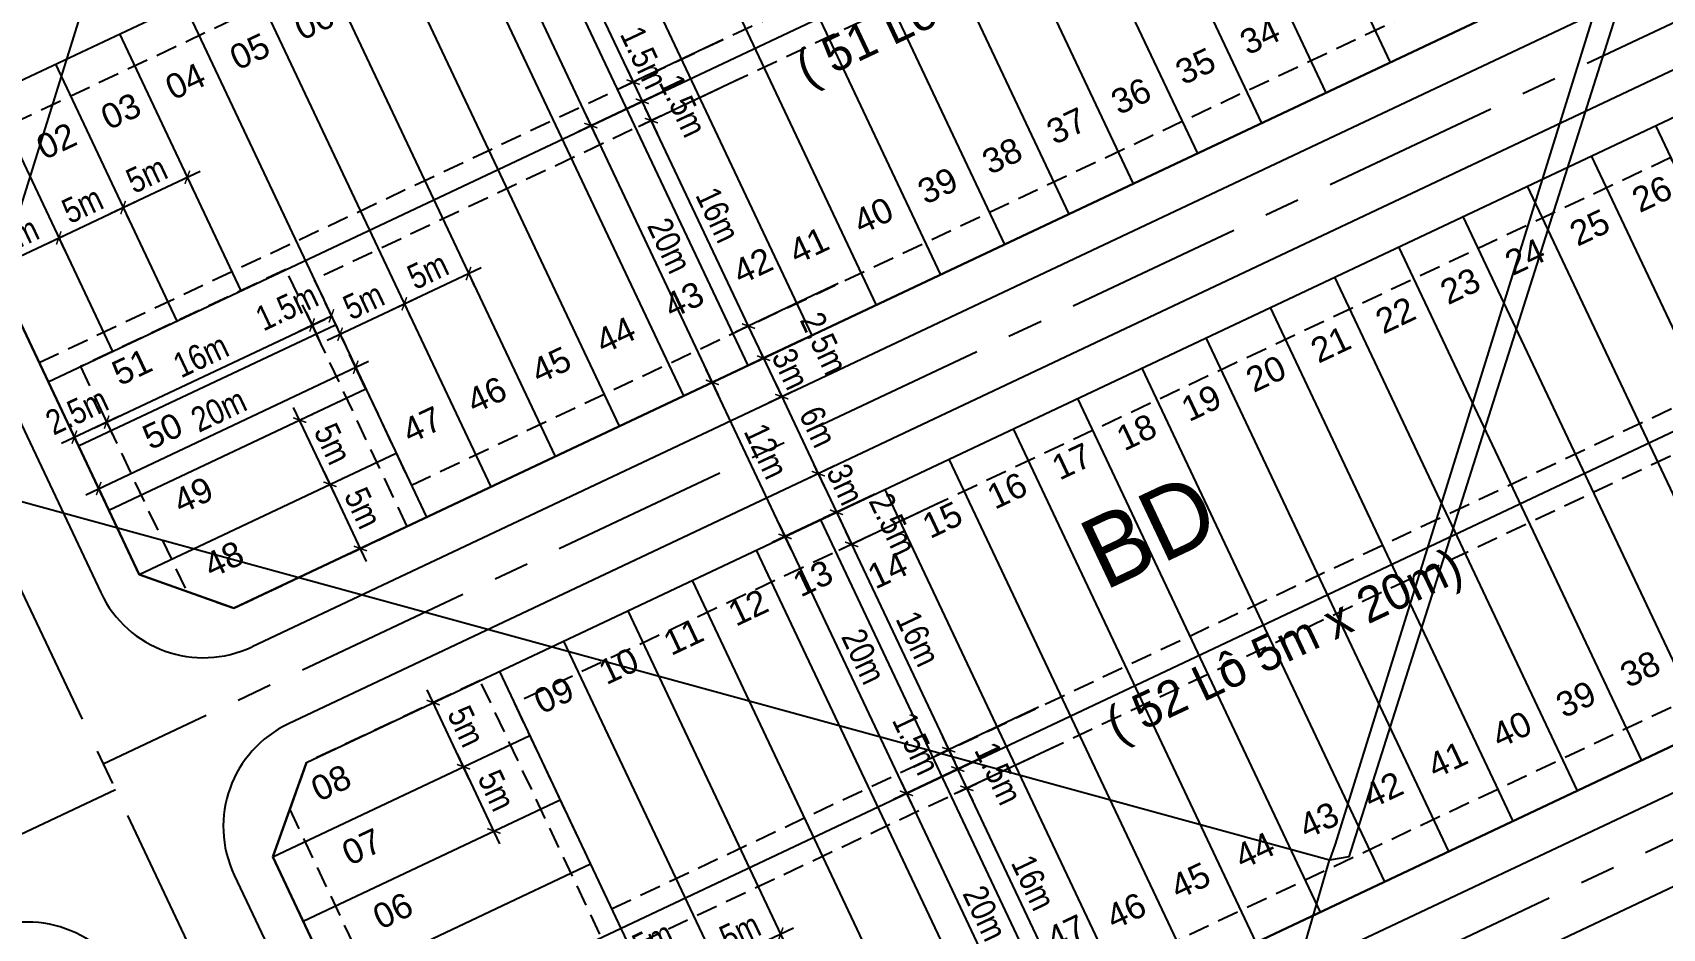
# Model space of a CAD drawing. Extents: x 597165 to 598689, y 1181586 to 1183364.
# Drawn here: x 597787.7 to 597902.4, y 1182711.2 to 1182774.3 of the extents above; entities that cross this region are included whole.
import ezdxf
from ezdxf.enums import TextEntityAlignment as Align

# ---------------------------------------------------------------- set-up
doc = ezdxf.new("R2010")
doc.units = 0
doc.header["$MEASUREMENT"] = 0
doc.linetypes.add('CENTER', pattern=[2, 1.25, -0.25, 0.25, -0.25])
doc.linetypes.add('DASHED', pattern=[0.75, 0.5, -0.25])
doc.layers.get('0').update_dxf_attribs({"linetype": 'CONTINUOUS'})
doc.layers.get('DEFPOINTS').update_dxf_attribs({"color": 8, "linetype": 'CONTINUOUS'})
for name, color, linetype in [('CGXD', 3, 'CONTINUOUS'), ('DIM-T', 7, 'CONTINUOUS'), ('DTEXT', 7, 'CONTINUOUS'), ('DTEXT-TENLO', 4, 'CONTINUOUS'), ('HA-CAY-XANH-KO', 3, 'CONTINUOUS'), ('NEN-HT', 8, 'CONTINUOUS'), ('NET-LENGOAI', 4, 'CONTINUOUS'), ('NET-LETRONG', 5, 'CONTINUOUS'), ('NET-PLO', 2, 'CONTINUOUS'), ('NET-TIM', 2, 'CENTER'), ('TEXT-SOLO', 7, 'CONTINUOUS')]:
    doc.layers.add(name, color=color, linetype=linetype)
doc.styles.add('AVO', font='VHELVEN.TTF')
doc.styles.add('VHEL-B', font='VHELVEB.TTF')
doc.styles.add('VHEL-C-R', font='VHELVCN.TTF')
doc.styles.add('VTIMES-R', font='VAPTIMN.TTF')
doc.dimstyles.new('TL1000', dxfattribs={"dimscale": 0, "dimtxt": 2, "dimasz": 0.7, "dimexe": 1, "dimexo": 1, "dimgap": 0.5, "dimtad": 1, "dimdec": 1, "dimzin": 12, "dimtxsty": 'VHEL-C-R', "dimblk1": 'ARCHTICK', "dimblk2": 'ARCHTICK', "dimsah": 1, "dimcen": -0.09, "dimdle": 1, "dimclrd": 256, "dimclre": 256, "dimclrt": 256, "dimazin": 3, "dimtfac": 0.005, "dimtdec": 1, "dimtix": 1, "dimtmove": 0, "dimatfit": 3, "dimtolj": 1, "dimtzin": 0})

# ---------------------------------------------------------------- blocks, each defined once
blk = doc.blocks.new('_ARCHTICK')
at = {"color": 0, "linetype": 'BYBLOCK', "const_width": 0.15}
blk.add_lwpolyline([(-0.5, -0.5), (0.5, 0.5)], dxfattribs=at)
blk = doc.blocks.new('*D1493')
at = {"linetype": 'BYBLOCK'}
for p, q in [((597789.77, 1182745.4), (597793.84, 1182747.32)), ((597792.51, 1182747.8), (597793.36, 1182745.99)), ((597790.25, 1182746.73), (597791.1, 1182744.92))]:
    blk.add_line(p, q, dxfattribs=at)
at = {"layer": 'DEFPOINTS', "color": 0, "linetype": 'BYBLOCK'}
for p in [(597792.08, 1182748.7), (597789.82, 1182747.63), (597792.94, 1182746.89)]:
    blk.add_point(p, dxfattribs=at)
at = {"linetype": 'BYBLOCK', "xscale": 0.7, "yscale": 0.7, "zscale": 0.7}
for p, rotation in [((597792.94, 1182746.89), 25.28251724933853), ((597790.67, 1182745.83), 205.2825172493385)]:
    blk.add_blockref('_ARCHTICK', p, dxfattribs=dict(at, rotation=rotation))
at = {"linetype": 'BYBLOCK', "insert": (597790.85, 1182747.66), "char_height": 1.75, "attachment_point": 5, "rotation": 25.2825, "style": 'VHEL-C-R'}
blk.add_mtext('\\A1;2.5m', dxfattribs=at)
blk = doc.blocks.new('*D1492')
at = {"linetype": 'BYBLOCK'}
for p, q in [((597792.03, 1182746.47), (597808.31, 1182754.15)), ((597807.94, 1182752.6), (597806.98, 1182754.63)), ((597792.51, 1182747.8), (597793.36, 1182745.99))]:
    blk.add_line(p, q, dxfattribs=at)
at = {"layer": 'DEFPOINTS', "color": 0, "linetype": 'BYBLOCK'}
for p in [(597807.4, 1182753.73), (597808.36, 1182751.69), (597792.08, 1182748.7)]:
    blk.add_point(p, dxfattribs=at)
at = {"linetype": 'BYBLOCK', "xscale": 0.7, "yscale": 0.7, "zscale": 0.7}
for p, rotation in [((597807.4, 1182753.73), 25.28251725402994), ((597792.94, 1182746.89), 205.2825172540299)]:
    blk.add_blockref('_ARCHTICK', p, dxfattribs=dict(at, rotation=rotation))
at = {"linetype": 'BYBLOCK', "insert": (597799.57, 1182751.57), "char_height": 1.75, "attachment_point": 5, "rotation": 25.2825, "style": 'VHEL-C-R'}
blk.add_mtext('\\A1;16m', dxfattribs=at)
blk = doc.blocks.new('*D1491')
at = {"linetype": 'BYBLOCK'}
blk.add_line((597820.62, 1182717.19), (597817.63, 1182723.52), dxfattribs=at)
at = {"layer": 'DEFPOINTS', "color": 0, "linetype": 'BYBLOCK'}
for p in [(597818.06, 1182722.62), (597818.06, 1182722.62), (597820.2, 1182718.1)]:
    blk.add_point(p, dxfattribs=at)
at = {"linetype": 'BYBLOCK', "xscale": 0.7, "yscale": 0.7, "zscale": 0.7}
for p, rotation in [((597818.06, 1182722.62), 115.2825172539632), ((597820.2, 1182718.1), 295.2825172539632)]:
    blk.add_blockref('_ARCHTICK', p, dxfattribs=dict(at, rotation=rotation))
at = {"linetype": 'BYBLOCK', "insert": (597820.39, 1182720.95), "char_height": 1.75, "attachment_point": 5, "rotation": 295.2825, "style": 'VHEL-C-R'}
blk.add_mtext('\\A1;5m', dxfattribs=at)
blk = doc.blocks.new('*D1490')
at = {"linetype": 'BYBLOCK'}
blk.add_line((597818.49, 1182721.71), (597815.5, 1182728.04), dxfattribs=at)
at = {"layer": 'DEFPOINTS', "color": 0, "linetype": 'BYBLOCK'}
for p in [(597815.92, 1182727.14), (597815.92, 1182727.14), (597818.06, 1182722.62)]:
    blk.add_point(p, dxfattribs=at)
at = {"linetype": 'BYBLOCK', "xscale": 0.7, "yscale": 0.7, "zscale": 0.7}
for p, rotation in [((597815.92, 1182727.14), 115.2825172539632), ((597818.06, 1182722.62), 295.2825172539632)]:
    blk.add_blockref('_ARCHTICK', p, dxfattribs=dict(at, rotation=rotation))
at = {"linetype": 'BYBLOCK', "insert": (597818.25, 1182725.47), "char_height": 1.75, "attachment_point": 5, "rotation": 295.2825, "style": 'VHEL-C-R'}
blk.add_mtext('\\A1;5m', dxfattribs=at)
blk = doc.blocks.new('*D1489')
at = {"linetype": 'BYBLOCK'}
for p, q in [((597841.12, 1182737.93), (597835.14, 1182750.59)), ((597835.39, 1182749.6), (597834.66, 1182749.26))]:
    blk.add_line(p, q, dxfattribs=at)
at = {"layer": 'DEFPOINTS', "color": 0, "linetype": 'BYBLOCK'}
for p in [(597835.57, 1182749.69), (597836.29, 1182750.03), (597840.69, 1182738.84)]:
    blk.add_point(p, dxfattribs=at)
at = {"linetype": 'BYBLOCK', "xscale": 0.7, "yscale": 0.7, "zscale": 0.7}
for p, rotation in [((597835.57, 1182749.69), 115.2825172539631), ((597840.69, 1182738.84), 295.2825172539631)]:
    blk.add_blockref('_ARCHTICK', p, dxfattribs=dict(at, rotation=rotation))
at = {"linetype": 'BYBLOCK', "insert": (597839.37, 1182744.85), "char_height": 1.75, "attachment_point": 5, "rotation": 295.2825, "style": 'VHEL-C-R'}
blk.add_mtext('\\A1;12m', dxfattribs=at)
blk = doc.blocks.new('*D1488')
at = {"linetype": 'BYBLOCK'}
for p, q in [((597811.23, 1182737.08), (597808.24, 1182743.41)), ((597809.52, 1182742.91), (597809.57, 1182742.94)), ((597810.62, 1182737.9), (597809.9, 1182737.56))]:
    blk.add_line(p, q, dxfattribs=at)
at = {"layer": 'DEFPOINTS', "color": 0, "linetype": 'BYBLOCK'}
for p in [(597808.61, 1182742.49), (597808.66, 1182742.51), (597811.52, 1182738.33)]:
    blk.add_point(p, dxfattribs=at)
at = {"linetype": 'BYBLOCK', "xscale": 0.7, "yscale": 0.7, "zscale": 0.7}
for p, rotation in [((597808.66, 1182742.51), 115.2825172539632), ((597810.8, 1182737.99), 295.2825172539632)]:
    blk.add_blockref('_ARCHTICK', p, dxfattribs=dict(at, rotation=rotation))
at = {"linetype": 'BYBLOCK', "insert": (597810.99, 1182740.84), "char_height": 1.75, "attachment_point": 5, "rotation": 295.2825, "style": 'VHEL-C-R'}
blk.add_mtext('\\A1;5m', dxfattribs=at)
blk = doc.blocks.new('*D1487')
at = {"linetype": 'BYBLOCK'}
for p, q in [((597809.09, 1182741.6), (597806.1, 1182747.93)), ((597807.38, 1182747.43), (597807.43, 1182747.46)), ((597809.52, 1182742.91), (597809.57, 1182742.94))]:
    blk.add_line(p, q, dxfattribs=at)
at = {"layer": 'DEFPOINTS', "color": 0, "linetype": 'BYBLOCK'}
for p in [(597806.48, 1182747.01), (597806.53, 1182747.03), (597808.61, 1182742.49)]:
    blk.add_point(p, dxfattribs=at)
at = {"linetype": 'BYBLOCK', "xscale": 0.7, "yscale": 0.7, "zscale": 0.7}
for p, rotation in [((597806.53, 1182747.03), 115.2825172539632), ((597808.66, 1182742.51), 295.2825172539632)]:
    blk.add_blockref('_ARCHTICK', p, dxfattribs=dict(at, rotation=rotation))
at = {"linetype": 'BYBLOCK', "insert": (597808.86, 1182745.36), "char_height": 1.75, "attachment_point": 5, "rotation": 295.2825, "style": 'VHEL-C-R'}
blk.add_mtext('\\A1;5m', dxfattribs=at)
blk = doc.blocks.new('*D1243')
at = {"linetype": 'BYBLOCK'}
for p, q in [((597808.46, 1182752.66), (597814.79, 1182755.65)), ((597814.13, 1182754.71), (597814.31, 1182754.31)), ((597809.51, 1182752.79), (597809.79, 1182752.18))]:
    blk.add_line(p, q, dxfattribs=at)
at = {"layer": 'DEFPOINTS', "color": 0, "linetype": 'BYBLOCK'}
for p in [(597813.7, 1182755.61), (597813.89, 1182755.22), (597809.08, 1182753.69)]:
    blk.add_point(p, dxfattribs=at)
at = {"linetype": 'BYBLOCK', "xscale": 0.7, "yscale": 0.7, "zscale": 0.7}
for p, rotation in [((597813.89, 1182755.22), 25.28251725402994), ((597809.37, 1182753.08), 205.2825172540299)]:
    blk.add_blockref('_ARCHTICK', p, dxfattribs=dict(at, rotation=rotation))
at = {"linetype": 'BYBLOCK', "insert": (597811.03, 1182755.41), "char_height": 1.75, "attachment_point": 5, "rotation": 25.2825, "style": 'VHEL-C-R'}
blk.add_mtext('\\A1;5m', dxfattribs=at)
blk = doc.blocks.new('*D1242')
at = {"linetype": 'BYBLOCK'}
for p, q in [((597812.98, 1182754.79), (597819.31, 1182757.78)), ((597818.64, 1182756.86), (597818.84, 1182756.45)), ((597814.13, 1182754.71), (597814.31, 1182754.31))]:
    blk.add_line(p, q, dxfattribs=at)
at = {"layer": 'DEFPOINTS', "color": 0, "linetype": 'BYBLOCK'}
for p in [(597818.22, 1182757.76), (597818.41, 1182757.35), (597813.7, 1182755.61)]:
    blk.add_point(p, dxfattribs=at)
at = {"linetype": 'BYBLOCK', "xscale": 0.7, "yscale": 0.7, "zscale": 0.7}
for p, rotation in [((597818.41, 1182757.35), 25.28251725402994), ((597813.89, 1182755.22), 205.2825172540299)]:
    blk.add_blockref('_ARCHTICK', p, dxfattribs=dict(at, rotation=rotation))
at = {"linetype": 'BYBLOCK', "insert": (597815.55, 1182757.55), "char_height": 1.75, "attachment_point": 5, "rotation": 25.2825, "style": 'VHEL-C-R'}
blk.add_mtext('\\A1;5m', dxfattribs=at)
blk = doc.blocks.new('*D1240')
at = {"linetype": 'BYBLOCK'}
blk.add_line((597834.95, 1182708.28), (597841.28, 1182711.27), dxfattribs=at)
at = {"layer": 'DEFPOINTS', "color": 0, "linetype": 'BYBLOCK'}
for p in [(597840.38, 1182710.84), (597840.38, 1182710.84), (597835.86, 1182708.71)]:
    blk.add_point(p, dxfattribs=at)
at = {"linetype": 'BYBLOCK', "xscale": 0.7, "yscale": 0.7, "zscale": 0.7}
for p, rotation in [((597840.38, 1182710.84), 25.28251725389621), ((597835.86, 1182708.71), 205.2825172538962)]:
    blk.add_blockref('_ARCHTICK', p, dxfattribs=dict(at, rotation=rotation))
at = {"linetype": 'BYBLOCK', "insert": (597837.52, 1182711.03), "char_height": 1.75, "attachment_point": 5, "rotation": 25.2825, "style": 'VHEL-C-R'}
blk.add_mtext('\\A1;5m', dxfattribs=at)
blk = doc.blocks.new('*D1216')
at = {"linetype": 'BYBLOCK'}
for p, q in [((597839.91, 1182751.74), (597838.28, 1182750.97)), ((597839.18, 1182751.39), (597838.88, 1182752.03)), ((597839.18, 1182751.39), (597840.46, 1182748.68)), ((597841.4, 1182749.12), (597839.56, 1182748.25)), ((597840.46, 1182748.68), (597840.76, 1182748.05))]:
    blk.add_line(p, q, dxfattribs=at)
at = {"layer": 'DEFPOINTS', "color": 0, "linetype": 'BYBLOCK'}
for p in [(597840.81, 1182752.16), (597842.3, 1182749.55), (597840.46, 1182748.68)]:
    blk.add_point(p, dxfattribs=at)
at = {"linetype": 'BYBLOCK', "xscale": 0.7, "yscale": 0.7, "zscale": 0.7}
for p, rotation in [((597839.18, 1182751.39), 295.2825172551026), ((597840.46, 1182748.68), 115.2825172551026)]:
    blk.add_blockref('_ARCHTICK', p, dxfattribs=dict(at, rotation=rotation))
at = {"linetype": 'BYBLOCK', "insert": (597841.08, 1182750.63), "char_height": 1.75, "attachment_point": 5, "rotation": 295.2825, "style": 'VHEL-C-R'}
blk.add_mtext('\\A1;3m', dxfattribs=at)
blk = doc.blocks.new('*D1215')
at = {"linetype": 'BYBLOCK'}
for p, q in [((597840.04, 1182749.59), (597843.45, 1182742.35)), ((597841.19, 1182749.02), (597839.56, 1182748.25)), ((597844.17, 1182743.8), (597842.12, 1182742.83))]:
    blk.add_line(p, q, dxfattribs=at)
at = {"layer": 'DEFPOINTS', "color": 0, "linetype": 'BYBLOCK'}
for p in [(597842.09, 1182749.45), (597845.07, 1182744.22), (597843.03, 1182743.26)]:
    blk.add_point(p, dxfattribs=at)
at = {"linetype": 'BYBLOCK', "xscale": 0.7, "yscale": 0.7, "zscale": 0.7}
for p, rotation in [((597840.46, 1182748.68), 115.2825172551026), ((597843.03, 1182743.26), 295.2825172551026)]:
    blk.add_blockref('_ARCHTICK', p, dxfattribs=dict(at, rotation=rotation))
at = {"linetype": 'BYBLOCK', "insert": (597843.01, 1182746.56), "char_height": 1.75, "attachment_point": 5, "rotation": 295.2825, "style": 'VHEL-C-R'}
blk.add_mtext('\\A1;6m', dxfattribs=at)
blk = doc.blocks.new('*D1214')
at = {"linetype": 'BYBLOCK'}
for p, q in [((597843.03, 1182743.26), (597842.73, 1182743.89)), ((597843.75, 1182743.6), (597842.12, 1182742.83)), ((597843.03, 1182743.26), (597844.31, 1182740.54)), ((597845.24, 1182740.98), (597843.4, 1182740.12)), ((597844.31, 1182740.54), (597844.61, 1182739.91))]:
    blk.add_line(p, q, dxfattribs=at)
at = {"layer": 'DEFPOINTS', "color": 0, "linetype": 'BYBLOCK'}
for p in [(597844.66, 1182744.03), (597846.15, 1182741.41), (597844.31, 1182740.54)]:
    blk.add_point(p, dxfattribs=at)
at = {"linetype": 'BYBLOCK', "xscale": 0.7, "yscale": 0.7, "zscale": 0.7}
for p, rotation in [((597843.03, 1182743.26), 295.2825172551026), ((597844.31, 1182740.54), 115.2825172551026)]:
    blk.add_blockref('_ARCHTICK', p, dxfattribs=dict(at, rotation=rotation))
at = {"linetype": 'BYBLOCK', "insert": (597844.93, 1182742.5), "char_height": 1.75, "attachment_point": 5, "rotation": 295.2825, "style": 'VHEL-C-R'}
blk.add_mtext('\\A1;3m', dxfattribs=at)
blk = doc.blocks.new('*D1213')
at = {"linetype": 'BYBLOCK'}
for p, q in [((597829.5, 1182788.29), (597822.26, 1182784.87)), ((597822.74, 1182786.21), (597830.43, 1182769.93)), ((597836.33, 1182773.82), (597829.1, 1182770.41))]:
    blk.add_line(p, q, dxfattribs=at)
at = {"layer": 'DEFPOINTS', "color": 0, "linetype": 'BYBLOCK'}
for p in [(597830.4, 1182788.72), (597837.23, 1182774.25), (597830, 1182770.83)]:
    blk.add_point(p, dxfattribs=at)
at = {"linetype": 'BYBLOCK', "xscale": 0.7, "yscale": 0.7, "zscale": 0.7}
for p, rotation in [((597823.17, 1182785.3), 115.2825173079619), ((597830, 1182770.83), 295.2825173079619)]:
    blk.add_blockref('_ARCHTICK', p, dxfattribs=dict(at, rotation=rotation))
at = {"linetype": 'BYBLOCK', "insert": (597827.84, 1182778.66), "char_height": 1.75, "attachment_point": 5, "rotation": 295.2825, "style": 'VHEL-C-R'}
blk.add_mtext('\\A1;16m', dxfattribs=at)
blk = doc.blocks.new('*D1212')
at = {"linetype": 'BYBLOCK'}
for p, q in [((597831.32, 1182771.46), (597829.1, 1182770.41)), ((597829.57, 1182771.74), (597830.64, 1182769.48)), ((597831.96, 1182770.1), (597829.74, 1182769.05))]:
    blk.add_line(p, q, dxfattribs=at)
at = {"layer": 'DEFPOINTS', "color": 0, "linetype": 'BYBLOCK'}
for p in [(597832.22, 1182771.88), (597832.86, 1182770.53), (597830.64, 1182769.48)]:
    blk.add_point(p, dxfattribs=at)
at = {"linetype": 'BYBLOCK', "xscale": 0.7, "yscale": 0.7, "zscale": 0.7}
for p, rotation in [((597830, 1182770.83), 115.2825175136717), ((597830.64, 1182769.48), 295.2825175136717)]:
    blk.add_blockref('_ARCHTICK', p, dxfattribs=dict(at, rotation=rotation))
at = {"linetype": 'BYBLOCK', "insert": (597830.77, 1182772.56), "char_height": 1.75, "attachment_point": 5, "rotation": 295.2825, "style": 'VHEL-C-R'}
blk.add_mtext('\\A1;1.5m', dxfattribs=at)
blk = doc.blocks.new('*D1210')
at = {"linetype": 'BYBLOCK'}
for p, q in [((597837.61, 1182771.11), (597830.38, 1182767.69)), ((597838.54, 1182752.75), (597830.85, 1182769.03)), ((597844.44, 1182756.64), (597837.21, 1182753.23))]:
    blk.add_line(p, q, dxfattribs=at)
at = {"layer": 'DEFPOINTS', "color": 0, "linetype": 'BYBLOCK'}
for p in [(597838.52, 1182771.54), (597831.28, 1182768.12), (597845.35, 1182757.07)]:
    blk.add_point(p, dxfattribs=at)
at = {"linetype": 'BYBLOCK', "xscale": 0.7, "yscale": 0.7, "zscale": 0.7}
for p, rotation in [((597831.28, 1182768.12), 115.2825172046526), ((597838.12, 1182753.65), 295.2825172046525)]:
    blk.add_blockref('_ARCHTICK', p, dxfattribs=dict(at, rotation=rotation))
at = {"linetype": 'BYBLOCK', "insert": (597835.96, 1182761.48), "char_height": 1.75, "attachment_point": 5, "rotation": 295.2825, "style": 'VHEL-C-R'}
blk.add_mtext('\\A1;16m', dxfattribs=at)
blk = doc.blocks.new('*D1209')
at = {"linetype": 'BYBLOCK'}
for p, q in [((597831.96, 1182770.1), (597829.74, 1182769.05)), ((597831.71, 1182767.22), (597830.64, 1182769.48)), ((597832.6, 1182768.74), (597830.38, 1182767.69))]:
    blk.add_line(p, q, dxfattribs=at)
at = {"layer": 'DEFPOINTS', "color": 0, "linetype": 'BYBLOCK'}
for p in [(597832.86, 1182770.53), (597830.64, 1182769.48), (597833.5, 1182769.17)]:
    blk.add_point(p, dxfattribs=at)
at = {"linetype": 'BYBLOCK', "xscale": 0.7, "yscale": 0.7, "zscale": 0.7}
for p, rotation in [((597830.64, 1182769.48), 115.2825169984319), ((597831.28, 1182768.12), 295.2825169984318)]:
    blk.add_blockref('_ARCHTICK', p, dxfattribs=dict(at, rotation=rotation))
at = {"linetype": 'BYBLOCK', "insert": (597833.5, 1182769.17), "char_height": 1.75, "attachment_point": 5, "rotation": 295.2825, "style": 'VHEL-C-R'}
blk.add_mtext('\\A1;1.5m', dxfattribs=at)
blk = doc.blocks.new('*D1208')
at = {"linetype": 'BYBLOCK'}
for p, q in [((597839.43, 1182754.28), (597837.21, 1182753.23)), ((597839.61, 1182750.49), (597838.12, 1182753.65)), ((597840.5, 1182752.02), (597838.28, 1182750.97))]:
    blk.add_line(p, q, dxfattribs=at)
at = {"layer": 'DEFPOINTS', "color": 0, "linetype": 'BYBLOCK'}
for p in [(597840.34, 1182754.7), (597838.12, 1182753.65), (597841.41, 1182752.44)]:
    blk.add_point(p, dxfattribs=at)
at = {"linetype": 'BYBLOCK', "xscale": 0.7, "yscale": 0.7, "zscale": 0.7}
for p, rotation in [((597838.12, 1182753.65), 115.2825169984319), ((597839.18, 1182751.39), 295.2825169984318)]:
    blk.add_blockref('_ARCHTICK', p, dxfattribs=dict(at, rotation=rotation))
at = {"linetype": 'BYBLOCK', "insert": (597843.43, 1182752.43), "char_height": 1.75, "attachment_point": 5, "rotation": 295.2825, "style": 'VHEL-C-R'}
blk.add_mtext('\\A1;2.5m', dxfattribs=at)
blk = doc.blocks.new('*D1207')
at = {"linetype": 'BYBLOCK'}
for p, q in [((597851.71, 1182741.27), (597844.47, 1182737.86)), ((597844.95, 1182739.19), (597852.64, 1182722.91)), ((597858.54, 1182726.81), (597851.3, 1182723.39))]:
    blk.add_line(p, q, dxfattribs=at)
at = {"layer": 'DEFPOINTS', "color": 0, "linetype": 'BYBLOCK'}
for p in [(597852.61, 1182741.7), (597859.44, 1182727.23), (597852.21, 1182723.82)]:
    blk.add_point(p, dxfattribs=at)
at = {"linetype": 'BYBLOCK', "xscale": 0.7, "yscale": 0.7, "zscale": 0.7}
for p, rotation in [((597845.38, 1182738.28), 115.2825173079619), ((597852.21, 1182723.82), 295.2825173079619)]:
    blk.add_blockref('_ARCHTICK', p, dxfattribs=dict(at, rotation=rotation))
at = {"linetype": 'BYBLOCK', "insert": (597850.05, 1182731.64), "char_height": 1.75, "attachment_point": 5, "rotation": 295.2825, "style": 'VHEL-C-R'}
blk.add_mtext('\\A1;16m', dxfattribs=at)
blk = doc.blocks.new('*D1206')
at = {"linetype": 'BYBLOCK'}
for p, q in [((597853.53, 1182724.44), (597851.3, 1182723.39)), ((597851.78, 1182724.72), (597852.85, 1182722.46)), ((597854.17, 1182723.08), (597851.95, 1182722.03))]:
    blk.add_line(p, q, dxfattribs=at)
at = {"layer": 'DEFPOINTS', "color": 0, "linetype": 'BYBLOCK'}
for p in [(597854.43, 1182724.87), (597855.07, 1182723.51), (597852.85, 1182722.46)]:
    blk.add_point(p, dxfattribs=at)
at = {"linetype": 'BYBLOCK', "xscale": 0.7, "yscale": 0.7, "zscale": 0.7}
for p, rotation in [((597852.21, 1182723.82), 115.2825175136718), ((597852.85, 1182722.46), 295.2825175136718)]:
    blk.add_blockref('_ARCHTICK', p, dxfattribs=dict(at, rotation=rotation))
at = {"linetype": 'BYBLOCK', "insert": (597849.92, 1182724.25), "char_height": 1.75, "attachment_point": 5, "rotation": 295.2825, "style": 'VHEL-C-R'}
blk.add_mtext('\\A1;1.5m', dxfattribs=at)
blk = doc.blocks.new('*D1205')
at = {"linetype": 'BYBLOCK'}
for p, q in [((597843.88, 1182741.45), (597845.38, 1182738.28)), ((597845.63, 1182741.17), (597843.4, 1182740.12)), ((597846.69, 1182738.91), (597844.47, 1182737.86))]:
    blk.add_line(p, q, dxfattribs=at)
at = {"layer": 'DEFPOINTS', "color": 0, "linetype": 'BYBLOCK'}
for p in [(597846.53, 1182741.59), (597847.6, 1182739.33), (597845.38, 1182738.28)]:
    blk.add_point(p, dxfattribs=at)
at = {"linetype": 'BYBLOCK', "xscale": 0.7, "yscale": 0.7, "zscale": 0.7}
for p, rotation in [((597844.31, 1182740.54), 115.2825175136718), ((597845.38, 1182738.28), 295.2825175136718)]:
    blk.add_blockref('_ARCHTICK', p, dxfattribs=dict(at, rotation=rotation))
at = {"linetype": 'BYBLOCK', "insert": (597848.28, 1182739.69), "char_height": 1.75, "attachment_point": 5, "rotation": 295.2825, "style": 'VHEL-C-R'}
blk.add_mtext('\\A1;2.5m', dxfattribs=at)
blk = doc.blocks.new('*D1204')
at = {"linetype": 'BYBLOCK'}
for p, q in [((597859.82, 1182724.09), (597852.59, 1182720.68)), ((597860.75, 1182705.73), (597853.06, 1182722.01)), ((597866.65, 1182709.63), (597859.42, 1182706.21))]:
    blk.add_line(p, q, dxfattribs=at)
at = {"layer": 'DEFPOINTS', "color": 0, "linetype": 'BYBLOCK'}
for p in [(597860.72, 1182724.52), (597853.49, 1182721.1), (597867.56, 1182710.05)]:
    blk.add_point(p, dxfattribs=at)
at = {"linetype": 'BYBLOCK', "xscale": 0.7, "yscale": 0.7, "zscale": 0.7}
for p, rotation in [((597853.49, 1182721.1), 115.2825172046526), ((597860.32, 1182706.64), 295.2825172046525)]:
    blk.add_blockref('_ARCHTICK', p, dxfattribs=dict(at, rotation=rotation))
at = {"linetype": 'BYBLOCK', "insert": (597858.17, 1182714.46), "char_height": 1.75, "attachment_point": 5, "rotation": 295.2825, "style": 'VHEL-C-R'}
blk.add_mtext('\\A1;16m', dxfattribs=at)
blk = doc.blocks.new('*D1203')
at = {"linetype": 'BYBLOCK'}
for p, q in [((597854.17, 1182723.08), (597851.95, 1182722.03)), ((597853.92, 1182720.2), (597852.85, 1182722.46)), ((597854.81, 1182721.73), (597852.59, 1182720.68))]:
    blk.add_line(p, q, dxfattribs=at)
at = {"layer": 'DEFPOINTS', "color": 0, "linetype": 'BYBLOCK'}
for p in [(597855.07, 1182723.51), (597852.85, 1182722.46), (597855.71, 1182722.15)]:
    blk.add_point(p, dxfattribs=at)
at = {"linetype": 'BYBLOCK', "xscale": 0.7, "yscale": 0.7, "zscale": 0.7}
for p, rotation in [((597852.85, 1182722.46), 115.2825169984319), ((597853.49, 1182721.1), 295.2825169984319)]:
    blk.add_blockref('_ARCHTICK', p, dxfattribs=dict(at, rotation=rotation))
at = {"linetype": 'BYBLOCK', "insert": (597855.71, 1182722.15), "char_height": 1.75, "attachment_point": 5, "rotation": 295.2825, "style": 'VHEL-C-R'}
blk.add_mtext('\\A1;1.5m', dxfattribs=at)
blk = doc.blocks.new('*D1198')
at = {"linetype": 'BYBLOCK'}
for p, q in [((597808.33, 1182755.27), (597809.19, 1182753.46)), ((597806.5, 1182753.3), (597808.76, 1182754.37)), ((597806.98, 1182754.63), (597807.83, 1182752.82))]:
    blk.add_line(p, q, dxfattribs=at)
at = {"layer": 'DEFPOINTS', "color": 0, "linetype": 'BYBLOCK'}
for p in [(597806.55, 1182755.54), (597807.9, 1182756.18), (597808.76, 1182754.37)]:
    blk.add_point(p, dxfattribs=at)
at = {"linetype": 'BYBLOCK', "xscale": 0.7, "yscale": 0.7, "zscale": 0.7}
for p, rotation in [((597807.4, 1182753.73), 205.2825172471724), ((597808.76, 1182754.37), 25.28251724717234)]:
    blk.add_blockref('_ARCHTICK', p, dxfattribs=dict(at, rotation=rotation))
at = {"linetype": 'BYBLOCK', "insert": (597805.62, 1182754.99), "char_height": 1.75, "attachment_point": 5, "rotation": 25.2825, "style": 'VHEL-C-R'}
blk.add_mtext('\\A1;1.5m', dxfattribs=at)
blk = doc.blocks.new('*D1193')
at = {"linetype": 'BYBLOCK'}
for p, q in [((597788.67, 1182759.43), (597795, 1182762.42)), ((597794.34, 1182761.49), (597794.52, 1182761.09)), ((597789.71, 1182759.57), (597790, 1182758.96))]:
    blk.add_line(p, q, dxfattribs=at)
at = {"layer": 'DEFPOINTS', "color": 0, "linetype": 'BYBLOCK'}
for p in [(597793.91, 1182762.39), (597794.1, 1182762), (597789.29, 1182760.47)]:
    blk.add_point(p, dxfattribs=at)
at = {"linetype": 'BYBLOCK', "xscale": 0.7, "yscale": 0.7, "zscale": 0.7}
for p, rotation in [((597794.1, 1182762), 25.28251725402994), ((597789.57, 1182759.86), 205.2825172540299)]:
    blk.add_blockref('_ARCHTICK', p, dxfattribs=dict(at, rotation=rotation))
at = {"linetype": 'BYBLOCK', "insert": (597791.24, 1182762.19), "char_height": 1.75, "attachment_point": 5, "rotation": 25.2825, "style": 'VHEL-C-R'}
blk.add_mtext('\\A1;5m', dxfattribs=at)
blk = doc.blocks.new('*D1192')
at = {"linetype": 'BYBLOCK'}
for p, q in [((597793.19, 1182761.57), (597799.52, 1182764.56)), ((597798.85, 1182763.64), (597799.04, 1182763.23)), ((597794.34, 1182761.49), (597794.52, 1182761.09))]:
    blk.add_line(p, q, dxfattribs=at)
at = {"layer": 'DEFPOINTS', "color": 0, "linetype": 'BYBLOCK'}
for p in [(597798.42, 1182764.54), (597798.62, 1182764.13), (597793.91, 1182762.39)]:
    blk.add_point(p, dxfattribs=at)
at = {"linetype": 'BYBLOCK', "xscale": 0.7, "yscale": 0.7, "zscale": 0.7}
for p, rotation in [((597798.62, 1182764.13), 25.28251725402994), ((597794.1, 1182762), 205.2825172540299)]:
    blk.add_blockref('_ARCHTICK', p, dxfattribs=dict(at, rotation=rotation))
at = {"linetype": 'BYBLOCK', "insert": (597795.76, 1182764.32), "char_height": 1.75, "attachment_point": 5, "rotation": 25.2825, "style": 'VHEL-C-R'}
blk.add_mtext('\\A1;5m', dxfattribs=at)
blk = doc.blocks.new('*D1191')
at = {"linetype": 'BYBLOCK'}
for p, q in [((597784.15, 1182757.3), (597790.48, 1182760.29)), ((597789.82, 1182759.35), (597790, 1182758.96)), ((597785.19, 1182757.43), (597785.48, 1182756.82))]:
    blk.add_line(p, q, dxfattribs=at)
at = {"layer": 'DEFPOINTS', "color": 0, "linetype": 'BYBLOCK'}
for p in [(597789.39, 1182760.26), (597789.57, 1182759.86), (597784.77, 1182758.33)]:
    blk.add_point(p, dxfattribs=at)
at = {"linetype": 'BYBLOCK', "xscale": 0.7, "yscale": 0.7, "zscale": 0.7}
for p, rotation in [((597789.57, 1182759.86), 25.28251725402994), ((597785.05, 1182757.73), 205.2825172540299)]:
    blk.add_blockref('_ARCHTICK', p, dxfattribs=dict(at, rotation=rotation))
at = {"linetype": 'BYBLOCK', "insert": (597786.72, 1182760.05), "char_height": 1.75, "attachment_point": 5, "rotation": 25.2825, "style": 'VHEL-C-R'}
blk.add_mtext('\\A1;5m', dxfattribs=at)
blk = doc.blocks.new('*D1155')
at = {"linetype": 'BYBLOCK'}
for p, q in [((597824.81, 1182788.84), (597817.58, 1182785.43)), ((597818.06, 1182786.76), (597827.45, 1182766.87)), ((597833.35, 1182770.76), (597826.12, 1182767.34))]:
    blk.add_line(p, q, dxfattribs=at)
at = {"layer": 'DEFPOINTS', "color": 0, "linetype": 'BYBLOCK'}
for p in [(597825.72, 1182789.27), (597834.26, 1182771.19), (597827.02, 1182767.77)]:
    blk.add_point(p, dxfattribs=at)
at = {"linetype": 'BYBLOCK', "xscale": 0.7, "yscale": 0.7, "zscale": 0.7}
for p, rotation in [((597818.48, 1182785.85), 115.2825173080459), ((597827.02, 1182767.77), 295.2825173080458)]:
    blk.add_blockref('_ARCHTICK', p, dxfattribs=dict(at, rotation=rotation))
at = {"linetype": 'BYBLOCK', "insert": (597824.01, 1182777.41), "char_height": 1.75, "attachment_point": 5, "rotation": 295.2825, "style": 'VHEL-C-R'}
blk.add_mtext('\\A1;20m', dxfattribs=at)
blk = doc.blocks.new('*D1154')
at = {"linetype": 'BYBLOCK'}
for p, q in [((597833.35, 1182770.76), (597826.12, 1182767.34)), ((597826.6, 1182768.67), (597835.99, 1182748.78)), ((597841.9, 1182752.68), (597834.66, 1182749.26))]:
    blk.add_line(p, q, dxfattribs=at)
at = {"layer": 'DEFPOINTS', "color": 0, "linetype": 'BYBLOCK'}
for p in [(597834.26, 1182771.19), (597842.8, 1182753.1), (597835.57, 1182749.69)]:
    blk.add_point(p, dxfattribs=at)
at = {"linetype": 'BYBLOCK', "xscale": 0.7, "yscale": 0.7, "zscale": 0.7}
for p, rotation in [((597827.02, 1182767.77), 115.2825173080459), ((597835.57, 1182749.69), 295.2825173080458)]:
    blk.add_blockref('_ARCHTICK', p, dxfattribs=dict(at, rotation=rotation))
at = {"linetype": 'BYBLOCK', "insert": (597832.56, 1182759.32), "char_height": 1.75, "attachment_point": 5, "rotation": 295.2825, "style": 'VHEL-C-R'}
blk.add_mtext('\\A1;20m', dxfattribs=at)
blk = doc.blocks.new('*D1153')
at = {"linetype": 'BYBLOCK'}
for p, q in [((597847.02, 1182741.82), (597839.79, 1182738.41)), ((597840.26, 1182739.74), (597849.66, 1182719.85)), ((597855.56, 1182723.74), (597848.33, 1182720.32))]:
    blk.add_line(p, q, dxfattribs=at)
at = {"layer": 'DEFPOINTS', "color": 0, "linetype": 'BYBLOCK'}
for p in [(597847.92, 1182742.25), (597856.47, 1182724.17), (597849.23, 1182720.75)]:
    blk.add_point(p, dxfattribs=at)
at = {"linetype": 'BYBLOCK', "xscale": 0.7, "yscale": 0.7, "zscale": 0.7}
for p, rotation in [((597840.69, 1182738.84), 115.2825173080459), ((597849.23, 1182720.75), 295.2825173080458)]:
    blk.add_blockref('_ARCHTICK', p, dxfattribs=dict(at, rotation=rotation))
at = {"linetype": 'BYBLOCK', "insert": (597846.22, 1182730.39), "char_height": 1.75, "attachment_point": 5, "rotation": 295.2825, "style": 'VHEL-C-R'}
blk.add_mtext('\\A1;20m', dxfattribs=at)
blk = doc.blocks.new('*D1152')
at = {"linetype": 'BYBLOCK'}
for p, q in [((597855.56, 1182723.74), (597848.33, 1182720.32)), ((597848.81, 1182721.66), (597858.2, 1182701.76)), ((597864.1, 1182705.66), (597856.87, 1182702.24))]:
    blk.add_line(p, q, dxfattribs=at)
at = {"layer": 'DEFPOINTS', "color": 0, "linetype": 'BYBLOCK'}
for p in [(597856.47, 1182724.17), (597865.01, 1182706.08), (597857.77, 1182702.67)]:
    blk.add_point(p, dxfattribs=at)
at = {"linetype": 'BYBLOCK', "xscale": 0.7, "yscale": 0.7, "zscale": 0.7}
for p, rotation in [((597849.23, 1182720.75), 115.2825173080459), ((597857.77, 1182702.67), 295.2825173080458)]:
    blk.add_blockref('_ARCHTICK', p, dxfattribs=dict(at, rotation=rotation))
at = {"linetype": 'BYBLOCK', "insert": (597854.76, 1182712.3), "char_height": 1.75, "attachment_point": 5, "rotation": 295.2825, "style": 'VHEL-C-R'}
blk.add_mtext('\\A1;20m', dxfattribs=at)
blk = doc.blocks.new('*D1149')
at = {"linetype": 'BYBLOCK'}
for p, q in [((597832.24, 1182707), (597829.98, 1182705.93)), ((597830.33, 1182705.19), (597830.41, 1182705.03))]:
    blk.add_line(p, q, dxfattribs=at)
at = {"layer": 'DEFPOINTS', "color": 0, "linetype": 'BYBLOCK'}
for p in [(597829.9, 1182706.09), (597829.98, 1182705.93), (597831.33, 1182706.57)]:
    blk.add_point(p, dxfattribs=at)
at = {"linetype": 'BYBLOCK', "xscale": 0.7, "yscale": 0.7, "zscale": 0.7}
for p, rotation in [((597831.33, 1182706.57), 25.28251725805455), ((597829.98, 1182705.93), 205.2825172580546)]:
    blk.add_blockref('_ARCHTICK', p, dxfattribs=dict(at, rotation=rotation))
at = {"linetype": 'BYBLOCK', "insert": (597830.63, 1182710.07), "char_height": 1.75, "attachment_point": 5, "rotation": 25.2825, "style": 'VHEL-C-R'}
blk.add_mtext('\\A1;1.5m', dxfattribs=at)
blk = doc.blocks.new('*D1094')
at = {"linetype": 'BYBLOCK'}
for p, q in [((597791.48, 1182741.78), (597811.37, 1182751.18)), ((597811.17, 1182749.26), (597810.04, 1182751.65)), ((597791.67, 1182743.71), (597792.81, 1182741.3))]:
    blk.add_line(p, q, dxfattribs=at)
at = {"layer": 'DEFPOINTS', "color": 0, "linetype": 'BYBLOCK'}
for p in [(597810.47, 1182750.75), (597811.6, 1182748.36), (597791.25, 1182744.62)]:
    blk.add_point(p, dxfattribs=at)
at = {"linetype": 'BYBLOCK', "xscale": 0.7, "yscale": 0.7, "zscale": 0.7}
for p, rotation in [((597810.47, 1182750.75), 25.28251725402994), ((597792.38, 1182742.21), 205.2825172540299)]:
    blk.add_blockref('_ARCHTICK', p, dxfattribs=dict(at, rotation=rotation))
at = {"linetype": 'BYBLOCK', "insert": (597800.83, 1182747.74), "char_height": 1.75, "attachment_point": 5, "rotation": 25.2825, "style": 'VHEL-C-R'}
blk.add_mtext('\\A1;20m', dxfattribs=at)

msp = doc.modelspace()

# ---------------------------------------------------------------- hatches: boundary and pattern name
at = {"layer": 'HA-CAY-XANH-KO'}
h = msp.add_hatch(dxfattribs=at)
h.set_pattern_fill('AR-SAND', color=256, scale=2, angle=359.765823, style=0)
h.set_pattern_definition([(37.26582263, (0, 0), (-0.11023521, 3.854130278), [0, -3.04, 0, -3.4, 0, -3.25]), (7.26582263, (0, 0), (3.562592942, 5.629778284), [0, -1.64, 0, -2.74, 0, -1.05]), (327.26582263, (-2.46, 0.01), (6.228277961, -0.014137947), [0, -1, 0, -3.6, 0, -4.7]), (317.26582263, (-2.46, 0.01), (6.019377384, 1.73076346), [0, -0.5, 0, -2.36, 0, -2.7])])
edge = h.paths.add_edge_path()
edge.add_arc((597689.012, 1182746.8206), 4, 205.282517, 295.282517)
edge.add_line((597690.7203, 1182743.2037), (597884.2218, 1182834.5993))
edge.add_arc((597882.5135, 1182838.2161), 4, 295.282517, 385.282517)
edge.add_line((597886.1304, 1182839.9245), (597881.0054, 1182850.775))
edge.add_arc((597877.3885, 1182849.0667), 4, 25.282517, 115.282517)
edge.add_line((597875.6802, 1182852.6835), (597682.1786, 1182761.288))
edge.add_arc((597683.887, 1182757.6711), 4, 115.282517, 205.282517)
edge.add_line((597680.2701, 1182755.9628), (597682.8326, 1182750.5375))
edge.add_line((597682.8326, 1182750.5375), (597685.3951, 1182745.1123))

# ---------------------------------------------------------------- linework, layer by layer
at = {"layer": 'CGXD', "linetype": 'DASHED', "ltscale": 3}
for points in [[(597903.4772, 1182805.5393), (597898.1539, 1182816.8099), (597893.4471, 1182818.4968), (597783.6173, 1182766.6215), (597782.4245, 1182763.2933), (597788.1901, 1182751.0864)], [(597895.7681, 1182780.8854), (597888.9348, 1182795.3528), (597807.5556, 1182756.9154), (597814.3889, 1182742.448)], [(597909.8618, 1182751.0463), (597903.0285, 1182765.5137), (597821.6493, 1182727.0764), (597828.4826, 1182712.609)], [(597805.5587, 1182757.6311), (597791.0913, 1182750.7978), (597798.5652, 1182734.9741), (597801.8934, 1182733.7812), (597814.1003, 1182739.5468)], [(597917.9763, 1182733.8663), (597911.143, 1182748.3337), (597829.7639, 1182709.8963), (597836.5972, 1182695.4289)], [(597819.2253, 1182728.6963), (597807.0184, 1182722.9307), (597805.8256, 1182719.6024), (597820.7734, 1182687.955), (597824.1017, 1182686.7622), (597836.3086, 1182692.5278)]]:
    msp.add_lwpolyline(points, close=True, dxfattribs=at)
at = {"layer": 'NEN-HT', "linetype": 'CONTINUOUS'}
for p, q in [((597919.22, 1182845.16), (597879.42, 1182717.18)), ((597908.15, 1182803.96), (597880.38, 1182716.28)), ((597780.93, 1182742.92), (597793.95, 1182784.69)), ((597879.02, 1182716.05), (597780.93, 1182742.92)), ((597879.42, 1182717.18), (597879.02, 1182716.05)), ((597880.38, 1182716.28), (597879.02, 1182716.05)), ((597870.9, 1182688.28), (597879.02, 1182716.05))]:
    msp.add_line(p, q, dxfattribs=at)
at = {"layer": 'NET-LENGOAI', "ltscale": 20}
for p, q in [((597914.3929, 1182783.5997), (597803.1747, 1182731.0686)), ((597916.9553, 1182778.1744), (597805.7372, 1182725.6433)), ((597778.4306, 1182764.7247), (597792.5243, 1182734.8856)), ((597825.3829, 1182684.0495), (597936.6011, 1182736.5806)), ((597939.1636, 1182731.1553), (597827.9454, 1182678.6242)), ((597801.9201, 1182714.993), (597814.7326, 1182687.8666))]:
    msp.add_line(p, q, dxfattribs=at)
for centre, start, end in [((597799.758, 1182738.3023), 205.282517, 295.282517), ((597809.1538, 1182718.4096), 115.282517, 205.282517), ((597787.3526, 1182703.6886), 25.282517, 115.282517)]:
    msp.add_arc(centre, 8, start, end, dxfattribs=at)
at = {"layer": 'NET-LETRONG'}
for p, q in [((597784.8101, 1182769.9497), (597893.3157, 1182821.1996)), ((597801.8934, 1182733.7812), (597910.399, 1182785.0311)), ((597910.399, 1182785.0311), (597801.8934, 1182733.7812)), ((597807.0184, 1182722.9307), (597915.524, 1182774.1805)), ((597782.4245, 1182763.2933), (597795.2369, 1182736.1669)), ((597795.2369, 1182736.1669), (597782.4245, 1182763.2933)), ((597824.1017, 1182686.7622), (597932.6072, 1182738.012)), ((597932.6072, 1182738.012), (597824.1017, 1182686.7622)), ((597795.2369, 1182736.1669), (597801.8934, 1182733.7812)), ((597801.8934, 1182733.7812), (597795.2369, 1182736.1669)), ((597807.0184, 1182722.9307), (597804.6328, 1182716.2742)), ((597804.6328, 1182716.2742), (597807.0184, 1182722.9307)), ((597804.6328, 1182716.2742), (597817.4452, 1182689.1478)), ((597817.4452, 1182689.1478), (597804.6328, 1182716.2742))]:
    msp.add_line(p, q, dxfattribs=at)
at = {"layer": 'NET-PLO'}
for p, q in [((597866.1893, 1182808.3871), (597883.2726, 1182772.2186)), ((597861.6682, 1182806.2517), (597878.7515, 1182770.0832)), ((597788.8307, 1182749.7301), (597906.3784, 1182805.2507)), ((597857.1472, 1182804.1163), (597874.2305, 1182767.9478)), ((597852.6261, 1182801.9809), (597869.7094, 1182765.8124)), ((597848.105, 1182799.8455), (597865.1883, 1182763.677)), ((597843.584, 1182797.7101), (597860.6673, 1182761.5416)), ((597839.0629, 1182795.5747), (597856.1462, 1182759.4061)), ((597834.5419, 1182793.4393), (597851.6251, 1182757.2707)), ((597830.0208, 1182791.3038), (597847.1041, 1182755.1353)), ((597825.4997, 1182789.1684), (597842.583, 1182752.9999)), ((597820.9787, 1182787.033), (597838.0619, 1182750.8645)), ((597816.4576, 1182784.8976), (597833.5409, 1182748.7291)), ((597811.9365, 1182782.7622), (597829.0198, 1182746.5937)), ((597807.4155, 1182780.6268), (597824.4987, 1182744.4583)), ((597802.8944, 1182778.4914), (597819.9777, 1182742.3229)), ((597798.3733, 1182776.356), (597815.4566, 1182740.1875)), ((597793.8523, 1182774.2206), (597802.3939, 1182756.1363)), ((597789.3312, 1182772.0852), (597797.8728, 1182754.0009)), ((597784.8101, 1182769.9497), (597793.3518, 1182751.8655)), ((597901.9608, 1182767.7743), (597919.044, 1182731.6058)), ((597897.4397, 1182765.6389), (597914.523, 1182729.4704)), ((597892.9186, 1182763.5035), (597910.0019, 1182727.3349)), ((597888.3976, 1182761.368), (597905.4808, 1182725.1995)), ((597883.8765, 1182759.2326), (597900.9598, 1182723.0641)), ((597811.039, 1182702.711), (597928.5867, 1182758.2317)), ((597879.3554, 1182757.0972), (597896.4387, 1182720.9287)), ((597874.8344, 1182754.9618), (597891.9177, 1182718.7933)), ((597790.9661, 1182745.209), (597809.0504, 1182753.7506)), ((597870.3133, 1182752.8264), (597887.3966, 1182716.6579)), ((597865.7922, 1182750.691), (597882.8755, 1182714.5225)), ((597793.1015, 1182740.6879), (597811.1858, 1182749.2296)), ((597861.2712, 1182748.5556), (597878.3545, 1182712.3871)), ((597856.7501, 1182746.4202), (597873.8334, 1182710.2517)), ((597795.2369, 1182736.1669), (597813.3212, 1182744.7085)), ((597852.2291, 1182744.2848), (597869.3123, 1182708.1163)), ((597847.708, 1182742.1494), (597864.7913, 1182705.9808)), ((597843.1869, 1182740.014), (597860.2702, 1182703.8454)), ((597838.6659, 1182737.8785), (597855.7491, 1182701.71)), ((597834.1448, 1182735.7431), (597851.2281, 1182699.5746)), ((597829.6237, 1182733.6077), (597846.707, 1182697.4392)), ((597825.1027, 1182731.4723), (597842.1859, 1182695.3038)), ((597820.5816, 1182729.3369), (597837.6649, 1182693.1684)), ((597804.6328, 1182716.2742), (597822.717, 1182724.8158)), ((597806.7682, 1182711.7531), (597824.8524, 1182720.2948)), ((597808.9036, 1182707.2321), (597826.9878, 1182715.7737))]:
    msp.add_line(p, q, dxfattribs=at)
at = {"layer": 'NET-TIM', "ltscale": 10}
for p, q in [((597926.5247, 1182786.012), (597792.7011, 1182722.8039)), ((597768.7846, 1182773.4398), (597838.826, 1182625.1489)), ((597948.7329, 1182738.9929), (597814.9094, 1182675.7848)), ((597793.5553, 1182720.9955), (597699.5172, 1182676.5789))]:
    msp.add_line(p, q, dxfattribs=at)

# ---------------------------------------------------------------- texts
at = {"layer": 'DTEXT', "style": 'VHEL-B'}
msp.add_text('H  AØ  N  H           L  A  N  G               T  U  Y  EÁ  N         Ñ  I  EÄ  N       1  1  0   K V', height=3, rotation=25.282517, dxfattribs=at).set_placement((597726.387, 1182764.2936))
at = {"layer": 'DTEXT-TENLO', "style": 'VTIMES-R'}
for s, height, p in [('( 51 Loâ 5m x 20m)', 2.5, (597854.4919, 1182776.3284)), ('BD', 5, (597867.3733, 1182736.9779)), ('( 52 Loâ 5m x 20m)', 2.5, (597876.3298, 1182730.0934))]:
    msp.add_text(s, height=height, rotation=25.282517, dxfattribs=at).set_placement(p, align=Align.CENTER)
at = {"layer": 'TEXT-SOLO', "color": 3, "style": 'AVO'}
for s, p in [('06', (597807.9195, 1182774.3083)), ('34', (597874.4816, 1182773.2765)), ('05', (597803.3829, 1182772.2061)), ('35', (597869.9459, 1182771.1725)), ('04', (597798.8463, 1182770.1039)), ('36', (597865.4101, 1182769.0685)), ('03', (597794.3097, 1182768.0017)), ('37', (597860.8744, 1182766.9644)), ('02', (597789.7731, 1182765.8995)), ('38', (597856.3386, 1182764.8604)), ('39', (597851.8029, 1182762.7563)), ('26', (597902.0746, 1182762.1784)), ('40', (597847.2671, 1182760.6523)), ('25', (597897.6909, 1182759.8092)), ('41', (597842.7314, 1182758.5483)), ('24', (597893.1344, 1182757.7506)), ('42', (597838.7827, 1182757.1153)), ('23', (597888.5778, 1182755.6921)), ('43', (597833.9332, 1182754.7231)), ('22', (597884.0212, 1182753.6336)), ('44', (597829.1241, 1182752.2362)), ('21', (597879.4646, 1182751.5751)), ('51', (597795.0878, 1182749.9897)), ('45', (597824.5883, 1182750.1321)), ('20', (597874.908, 1182749.5165)), ('46', (597820.0526, 1182748.0281)), ('19', (597870.3514, 1182747.458)), ('50', (597797.2418, 1182745.4775)), ('47', (597815.5168, 1182745.9241)), ('18', (597865.7948, 1182745.3995)), ('17', (597861.2383, 1182743.341)), ('49', (597799.3958, 1182740.9652)), ('16', (597856.6817, 1182741.2824)), ('15', (597852.1251, 1182739.2239)), ('48', (597801.5499, 1182736.453)), ('13', (597843.0119, 1182735.1069)), ('14', (597848.2749, 1182735.6654)), ('12', (597838.4553, 1182733.0483)), ('11', (597833.8987, 1182730.9898)), ('10', (597829.3422, 1182728.9313)), ('38', (597901.2488, 1182728.7247)), ('09', (597824.7856, 1182726.8728)), ('39', (597896.7249, 1182726.5952)), ('40', (597892.2011, 1182724.4657)), ('41', (597887.6772, 1182722.3362)), ('08', (597809.1038, 1182720.7048)), ('42', (597883.1534, 1182720.2067)), ('43', (597878.6295, 1182718.0772)), ('07', (597811.2785, 1182716.2025)), ('44', (597874.1057, 1182715.9477)), ('45', (597869.5818, 1182713.8182)), ('06', (597813.4532, 1182711.7002)), ('46', (597865.058, 1182711.6887)), ('47', (597860.837, 1182710.1301))]:
    msp.add_text(s, height=1.75, rotation=25.282517, dxfattribs=at).set_placement(p, align=Align.CENTER)

# ---------------------------------------------------------------- dimensions: what is measured, and where the dimension line sits
at = {"layer": 'DIM-T'}
for p1, p2, distance, picture, middle in [((597825.7166, 1182789.2709), (597834.2583, 1182771.1866), -8, '*D1155', (597824.0139, 1182777.4073)), ((597830.4012, 1182788.7187), (597837.2345, 1182774.2513), -8, '*D1213', (597827.8443, 1182778.6635)), ((597845.3491, 1182757.0712), (597838.5158, 1182771.5386), 8, '*D1210', (597835.9589, 1182761.4835)), ((597834.2583, 1182771.1866), (597842.7999, 1182753.1024), -8, '*D1154', (597832.5556, 1182759.3231)), ((597847.9249, 1182742.2518), (597856.4665, 1182724.1676), -8, '*D1153', (597846.2222, 1182730.3882)), ((597852.6095, 1182741.6996), (597859.4428, 1182727.2322), -8, '*D1207', (597850.0526, 1182731.6445)), ((597856.4665, 1182724.1676), (597865.0082, 1182706.0833), -8, '*D1152', (597854.7638, 1182712.304)), ((597867.5573, 1182710.0522), (597860.724, 1182724.5196), 8, '*D1204', (597858.1671, 1182714.4644))]:
    dim = msp.add_aligned_dim(p1=p1, p2=p2, distance=distance, dimstyle='TL1000', override={"dimscale": 1, "dimtxt": 1.75, "dimpost": 'm'}, dxfattribs=at)
    dim.commit()
    dim.dimension.update_dxf_attribs({"geometry": picture, "text_midpoint": middle})
at = {"layer": 'DIM-T', "color": 1}
for base, p1, p2, angle, picture, middle, dimtype in [((597830.6414, 1182769.4783), (597832.223, 1182771.8842), (597832.8637, 1182770.5279), 115.282518, '*D1212', (597830.7682, 1182772.5576), 160), ((597830.6414, 1182769.4783), (597833.5043, 1182769.1716), (597832.8637, 1182770.5279), 295.282517, '*D1209', (597833.5043, 1182769.1716), 160), ((597808.759, 1182754.3676), (597806.5485, 1182755.5354), (597807.9048, 1182756.1761), 25.282517, '*D1198', (597805.6173, 1182754.9881), 161), ((597838.1154, 1182753.6546), (597841.4053, 1182752.4437), (597840.3376, 1182754.7042), 295.282517, '*D1208', (597843.4281, 1182752.433), 160), ((597792.9352, 1182746.8937), (597789.8205, 1182747.6344), (597792.0811, 1182748.7021), 25.282517, '*D1493', (597790.8453, 1182747.661), 161), ((597845.3758, 1182738.283), (597846.5303, 1182741.5931), (597847.598, 1182739.3326), 115.282518, '*D1205', (597848.2796, 1182739.6905), 160), ((597852.8497, 1182722.4592), (597854.4313, 1182724.8652), (597855.0719, 1182723.5088), 115.282518, '*D1206', (597849.9187, 1182724.2488), 160), ((597852.8497, 1182722.4592), (597855.7126, 1182722.1525), (597855.0719, 1182723.5088), 295.282517, '*D1203', (597855.7126, 1182722.1525), 160), ((597829.9781, 1182705.9306), (597831.3344, 1182706.5712), (597829.9023, 1182706.091), 205.282517, '*D1149', (597830.6328, 1182710.072), 160)]:
    dim = msp.add_linear_dim(base=base, p1=p1, p2=p2, angle=angle, dimstyle='TL1000', override={"dimscale": 1, "dimtxt": 1.75, "dimdsep": 46, "dimpost": 'm'}, dxfattribs=at)
    dim.commit()
    dim.dimension.update_dxf_attribs({"geometry": picture, "text_midpoint": middle, "dimtype": dimtype})
for base, p1, p2, angle, picture, middle in [((597798.6171, 1182764.1325), (597793.9094, 1182762.3922), (597798.4249, 1182764.5394), 205.282517, '*D1192', (597795.7614, 1182764.325)), ((597794.0961, 1182761.9971), (597789.2877, 1182760.4698), (597793.9094, 1182762.3922), 205.282517, '*D1193', (597791.2403, 1182762.1895)), ((597789.575, 1182759.8617), (597784.7667, 1182758.3344), (597789.3883, 1182760.2568), 205.282517, '*D1191', (597786.7192, 1182760.0541)), ((597818.408, 1182757.3535), (597813.7003, 1182755.6133), (597818.2158, 1182757.7604), 205.282517, '*D1242', (597815.5523, 1182757.546)), ((597813.8869, 1182755.2181), (597809.0786, 1182753.6909), (597813.7003, 1182755.6133), 205.282517, '*D1243', (597811.0312, 1182755.4106)), ((597807.4027, 1182753.727), (597792.0811, 1182748.7021), (597808.3626, 1182751.6946), 205.282517, '*D1492', (597799.5737, 1182751.5705)), ((597840.4643, 1182748.6814), (597840.813, 1182752.1639), (597842.3023, 1182749.5495), 115.282517, '*D1216', (597841.0839, 1182750.6329)), ((597810.4673, 1182750.7508), (597791.2454, 1182744.6177), (597811.5973, 1182748.3583), 205.282517, '*D1094', (597800.83, 1182747.7401)), ((597835.5662, 1182749.6857), (597840.6912, 1182738.8352), (597836.2906, 1182750.0279), 295.282517, '*D1489', (597839.372, 1182744.8477)), ((597843.0268, 1182743.2561), (597842.0943, 1182749.4513), (597845.0729, 1182744.2225), 115.282517, '*D1215', (597843.0057, 1182746.564)), ((597806.5287, 1182747.0299), (597808.6145, 1182742.4854), (597806.4791, 1182747.0065), 295.282517, '*D1487', (597808.8566, 1182745.3646)), ((597844.308, 1182740.5435), (597844.6567, 1182744.026), (597846.1461, 1182741.4116), 115.282517, '*D1214', (597844.9276, 1182742.495)), ((597808.6641, 1182742.5089), (597811.5239, 1182738.3299), (597808.6145, 1182742.4854), 295.282517, '*D1488', (597810.992, 1182740.8435)), ((597815.9245, 1182727.1372), (597818.0599, 1182722.6162), (597815.9245, 1182727.1372), 295.282517, '*D1490', (597818.2524, 1182725.4719)), ((597818.0599, 1182722.6162), (597820.1953, 1182718.0951), (597818.0599, 1182722.6162), 295.282517, '*D1491', (597820.3878, 1182720.9509)), ((597840.3765, 1182710.842), (597835.8555, 1182708.7066), (597840.3765, 1182710.842), 205.282517, '*D1240', (597837.5208, 1182711.0345))]:
    dim = msp.add_linear_dim(base=base, p1=p1, p2=p2, angle=angle, dimstyle='TL1000', override={"dimscale": 1, "dimtxt": 1.75, "dimdsep": 46, "dimpost": 'm'}, dxfattribs=at)
    dim.commit()
    dim.dimension.update_dxf_attribs({"geometry": picture, "text_midpoint": middle})

doc.saveas('drawing.dxf')
